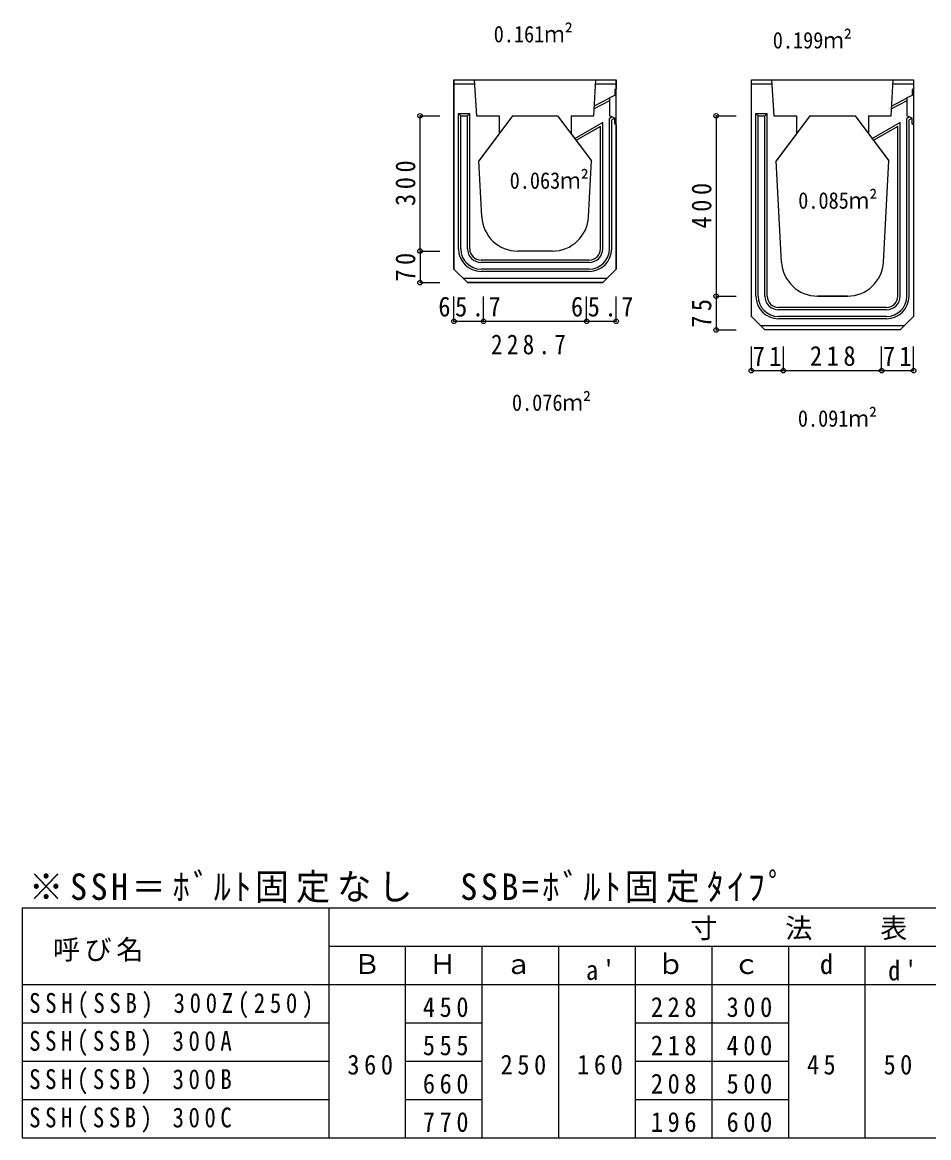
# Model space of a CAD drawing. Units: millimetres at full size, sheet at 1:20. Extents: x -10229 to 2612, y -1965 to 1806.
# Drawn here: x -6609 to -4597, y -1680 to 794 of the extents above; entities that cross this region are included whole.
import ezdxf
from ezdxf.enums import TextEntityAlignment as Align

# ---------------------------------------------------------------- set-up
doc = ezdxf.new("R2010")
doc.units = ezdxf.units.MM
doc.header["$LTSCALE"] = 20
doc.header["$PDMODE"] = 32
doc.header["$PDSIZE"] = 10
for name, color, linetype in [('0-1', 3, 'Continuous'), ('0-3', 7, 'Continuous'), ('0-5', 5, 'Continuous')]:
    doc.layers.add(name, color=color, linetype=linetype)
doc.styles.add('ＭＳ ゴシック', font='')
doc.styles.get('ＭＳ ゴシック').set_extended_font_data('MS Gothic')

msp = doc.modelspace()

# ---------------------------------------------------------------- linework, layer by layer
at = {"layer": '0-1'}
for p, q in [((-5650.75, 666.86), (-5605.75, 666.86)), ((-5650.75, 246.86), (-5650.75, 666.86)), ((-5650.75, 657.86), (-5605.75, 657.86)), ((-5335.75, 666.86), (-5290.75, 666.86)), ((-5335.75, 657.86), (-5290.75, 657.86)), ((-5290.75, 646.86), (-5293.75, 644.86)), ((-5293.75, 644.86), (-5293.75, 631.86)), ((-5290.75, 666.86), (-5290.75, 646.86)), ((-4990.75, 666.86), (-4945.75, 666.86)), ((-4990.75, 141.86), (-4990.75, 666.86)), ((-4990.75, 657.86), (-4945.75, 657.86)), ((-4675.75, 666.86), (-4630.75, 666.86)), ((-4675.75, 657.86), (-4630.75, 657.86)), ((-4630.75, 646.86), (-4633.75, 644.86)), ((-4633.75, 644.86), (-4633.75, 631.86)), ((-4630.75, 666.86), (-4630.75, 646.86)), ((-5305.75, 620.05), (-5339.77, 602.52)), ((-5305.75, 625.68), (-5339.41, 608.33)), ((-5293.75, 631.86), (-5305.75, 626.86)), ((-5305.75, 626.86), (-5305.75, 586.86)), ((-4645.75, 620.05), (-4679.77, 602.52)), ((-4645.75, 625.68), (-4679.41, 608.33)), ((-4633.75, 631.86), (-4645.75, 626.86)), ((-4645.75, 626.86), (-4645.75, 586.86)), ((-5640.75, 591.86), (-5615.75, 591.86)), ((-5640.75, 591.86), (-5635.75, 586.86)), ((-5640.75, 291.86), (-5640.75, 591.86)), ((-5635.75, 586.86), (-5620.75, 586.86)), ((-5635.75, 291.86), (-5635.75, 586.86)), ((-5620.75, 586.86), (-5615.75, 591.86)), ((-5620.75, 291.86), (-5620.75, 586.86)), ((-5615.75, 291.86), (-5615.75, 591.86)), ((-5550.75, 586.86), (-5550.75, 546.86)), ((-5390.75, 586.86), (-5390.75, 546.86)), ((-5320.75, 572.07), (-5383.33, 536)), ((-5320.75, 291.86), (-5320.75, 572.07)), ((-5299.56, 584.29), (-5305.75, 580.72)), ((-5305.75, 291.86), (-5305.75, 580.72)), ((-5293.75, 581.86), (-5300.75, 577.83)), ((-5300.75, 291.86), (-5300.75, 577.83)), ((-4980.75, 186.86), (-4980.75, 591.86)), ((-4980.75, 591.86), (-4955.75, 591.86)), ((-4980.75, 591.86), (-4975.75, 586.86)), ((-4975.75, 586.86), (-4960.75, 586.86)), ((-4975.75, 186.86), (-4975.75, 586.86)), ((-4960.75, 586.86), (-4955.75, 591.86)), ((-4960.75, 186.86), (-4960.75, 586.86)), ((-4955.75, 186.86), (-4955.75, 591.86)), ((-4890.75, 586.86), (-4890.75, 546.86)), ((-4730.75, 586.86), (-4730.75, 546.86)), ((-4660.75, 572.07), (-4723.33, 536)), ((-4660.75, 186.86), (-4660.75, 572.07)), ((-4639.56, 584.29), (-4645.75, 580.72)), ((-4645.75, 186.86), (-4645.75, 580.72)), ((-4633.75, 581.86), (-4640.75, 577.83)), ((-4640.75, 186.86), (-4640.75, 577.83)), ((-5550.75, 546.86), (-5595.75, 486.86)), ((-5390.75, 546.86), (-5345.75, 486.86)), ((-5325.75, 563.42), (-5380.5, 531.86)), ((-5325.75, 291.86), (-5325.75, 563.42)), ((-5290.75, 566.86), (-5293.75, 568.86)), ((-5290.75, 566.86), (-5290.75, 246.86)), ((-4890.75, 546.86), (-4935.75, 486.86)), ((-4730.75, 546.86), (-4685.75, 486.86)), ((-4630.75, 566.86), (-4633.75, 568.86)), ((-4630.75, 566.86), (-4630.75, 141.86)), ((-5589.12, 362.6), (-5595.75, 486.86)), ((-5352.37, 362.6), (-5345.75, 486.86)), ((-4923.79, 262.6), (-4935.75, 486.86)), ((-4697.71, 262.6), (-4685.75, 486.86)), ((-5432.26, 286.86), (-5509.23, 286.86)), ((-5350.75, 266.86), (-5590.75, 266.86)), ((-5350.75, 261.86), (-5590.75, 261.86)), ((-5650.75, 246.86), (-5620.75, 216.86)), ((-5311.75, 225.86), (-5629.75, 225.86)), ((-5350.75, 246.86), (-5590.75, 246.86)), ((-5350.75, 241.86), (-5590.75, 241.86)), ((-5320.75, 216.86), (-5290.75, 246.86)), ((-5320.75, 216.86), (-5620.75, 216.86)), ((-4777.59, 186.86), (-4843.9, 186.86)), ((-4690.75, 161.86), (-4930.75, 161.86)), ((-4690.75, 156.86), (-4930.75, 156.86)), ((-4990.75, 141.86), (-4960.75, 111.86)), ((-4690.75, 141.86), (-4930.75, 141.86)), ((-4690.75, 136.86), (-4930.75, 136.86)), ((-4660.75, 111.86), (-4630.75, 141.86)), ((-4651.75, 120.86), (-4969.75, 120.86)), ((-4660.75, 111.86), (-4960.75, 111.86))]:
    msp.add_line(p, q, dxfattribs=at)
for points in [[(-5605.75, 666.86), (-5600.75, 586.86), (-5550.75, 586.86)], [(-5390.75, 586.86), (-5340.75, 586.86), (-5335.75, 666.86)], [(-4945.75, 666.86), (-4940.75, 586.86), (-4890.75, 586.86)], [(-4730.75, 586.86), (-4680.75, 586.86), (-4675.75, 666.86)], [(-5293.75, 568.86), (-5293.75, 581.86), (-5305.75, 586.86)], [(-4633.75, 568.86), (-4633.75, 581.86), (-4645.75, 586.86)], [(-4665.75, 186.86), (-4665.75, 563.42), (-4720.5, 531.86)]]:
    msp.add_lwpolyline(points, dxfattribs=at)
for centre, radius, start, end in [((-5509.23, 366.86), 80, 183.05288, 270), ((-5432.26, 366.86), 80, 270, 356.94712), ((-5590.75, 291.86), 50, 180, 270), ((-5590.75, 291.86), 45, 180, 270), ((-5590.75, 291.86), 30, 180, 270), ((-5590.75, 291.86), 25, 180, 270), ((-5350.75, 291.86), 45, 270, 0), ((-5350.75, 291.86), 50, 270, 0), ((-5350.75, 291.86), 30, 270, 0), ((-5350.75, 291.86), 25, 270, 0), ((-4843.9, 266.86), 80, 183.05288, 270), ((-4777.59, 266.86), 80, 270, 356.94712), ((-4930.75, 186.86), 50, 180, 270), ((-4930.75, 186.86), 45, 180, 270), ((-4930.75, 186.86), 30, 180, 270), ((-4930.75, 186.86), 25, 180, 270), ((-4690.75, 186.86), 30, 270, 0), ((-4690.75, 186.86), 45, 270, 0), ((-4690.75, 186.86), 50, 270, 0), ((-4690.75, 186.86), 25, 270, 0)]:
    msp.add_arc(centre, radius, start, end, dxfattribs=at)
at = {"layer": '0-3'}
for p, q in [((-5726.08, 286.86), (-5726.08, 586.86)), ((-5726.08, 586.86), (-5682.47, 586.86)), ((-5069, 586.86), (-5069, 186.86)), ((-5069, 586.86), (-5024.17, 586.86)), ((-5726.08, 286.86), (-5682.47, 286.86)), ((-5726.08, 286.86), (-5726.08, 216.86)), ((-5726.08, 286.86), (-5682.47, 286.86)), ((-5726.08, 216.86), (-5682.47, 216.86)), ((-5650.75, 131.07), (-5650.75, 186.07)), ((-5585.08, 131.07), (-5585.08, 186.07)), ((-5356.41, 131.07), (-5356.41, 186.07)), ((-5290.75, 131.07), (-5290.75, 186.07)), ((-5069, 186.86), (-5024.17, 186.86)), ((-5069, 186.86), (-5069, 111.86)), ((-5650.75, 131.07), (-5585.08, 131.07)), ((-5585.08, 131.07), (-5356.41, 131.07)), ((-5356.41, 131.07), (-5290.75, 131.07)), ((-5069, 111.86), (-5024.17, 111.86)), ((-4990.75, 21.67), (-4990.75, 75.05)), ((-4919.75, 21.67), (-4919.75, 75.05)), ((-4701.75, 21.67), (-4701.75, 75.05)), ((-4630.75, 21.67), (-4630.75, 75.05)), ((-4990.75, 21.67), (-4919.75, 21.67)), ((-4919.75, 21.67), (-4701.75, 21.67)), ((-4701.75, 21.67), (-4630.75, 21.67)), ((-6608.74, -1169.83), (-6608.74, -1679.83)), ((-6608.74, -1169.83), (-3548.74, -1169.83)), ((-5928.74, -1169.83), (-5928.74, -1679.83)), ((-5928.74, -1254.83), (-3803.74, -1254.83)), ((-5758.74, -1254.83), (-5758.74, -1679.83)), ((-5588.74, -1254.83), (-5588.74, -1679.83)), ((-5418.74, -1254.83), (-5418.74, -1679.83)), ((-5248.74, -1254.83), (-5248.74, -1679.83)), ((-5078.74, -1254.83), (-5078.74, -1679.83)), ((-4908.74, -1254.83), (-4908.74, -1679.83)), ((-4738.74, -1254.83), (-4738.74, -1679.83)), ((-6608.74, -1339.83), (-3548.74, -1339.83)), ((-6608.74, -1424.83), (-5928.74, -1424.83)), ((-5758.74, -1424.83), (-5588.74, -1424.83)), ((-5248.74, -1424.83), (-4908.74, -1424.83)), ((-6608.74, -1509.83), (-5928.74, -1509.83)), ((-5758.74, -1509.83), (-5588.74, -1509.83)), ((-5248.74, -1509.83), (-4908.74, -1509.83)), ((-6608.74, -1594.83), (-5928.74, -1594.83)), ((-5758.74, -1594.83), (-5588.74, -1594.83)), ((-5248.74, -1594.83), (-4908.74, -1594.83)), ((-6608.74, -1679.83), (-3548.74, -1679.83))]:
    msp.add_line(p, q, dxfattribs=at)
for p in [(-5726.08, 586.86), (-5069, 586.86), (-5726.08, 286.86), (-5726.08, 216.86), (-5069, 186.86), (-5650.75, 131.07), (-5585.08, 131.07), (-5356.41, 131.07), (-5290.75, 131.07), (-5069, 111.86), (-4990.75, 21.67), (-4919.75, 21.67), (-4701.75, 21.67), (-4630.75, 21.67)]:
    msp.add_point(p, dxfattribs=at)
at = {"layer": '0-5'}
for p, q in [((-5650.75, 666.86), (-5290.75, 666.86)), ((-4990.75, 666.86), (-4630.75, 666.86)), ((-5520.71, 586.8), (-5595.75, 486.86)), ((-4860.71, 586.8), (-4935.75, 486.86)), ((-5589.12, 362.6), (-5595.75, 486.86)), ((-5352.37, 362.6), (-5345.75, 486.86)), ((-4923.79, 262.6), (-4935.75, 486.86)), ((-4697.71, 262.6), (-4685.75, 486.86)), ((-5432.26, 286.86), (-5509.23, 286.86)), ((-4843.9, 186.86), (-4777.59, 186.86))]:
    msp.add_line(p, q, dxfattribs=at)
for points in [[(-5650.75, 666.86), (-5650.75, 246.86), (-5620.75, 216.86), (-5320.75, 216.86), (-5290.75, 246.86), (-5290.75, 666.86)], [(-5520.71, 586.8), (-5420.78, 586.8), (-5345.75, 486.86)], [(-4860.71, 586.8), (-4760.78, 586.8), (-4685.75, 486.86)]]:
    msp.add_lwpolyline(points, dxfattribs=at)
msp.add_lwpolyline([(-4990.75, 666.86), (-4630.75, 666.86), (-4630.75, 141.86), (-4660.75, 111.86), (-4960.75, 111.86), (-4990.75, 141.86)], close=True, dxfattribs=at)
for centre, start, end in [((-5509.23, 366.86), 183.05288, 270), ((-5432.26, 366.86), 270, 356.94712), ((-4843.9, 266.86), 183.05288, 270), ((-4777.59, 266.86), 270, 356.94712)]:
    msp.add_arc(centre, 80, start, end, dxfattribs=at)

# ---------------------------------------------------------------- texts
at = {"layer": '0-1', "color": 4, "style": 'ＭＳ ゴシック', "width": 0.9}
for s, p in [('0.076ｍ²', (-5522.1, -78.48)), ('0.091ｍ²', (-4887.54, -113.71))]:
    msp.add_text(s, height=36.66, dxfattribs=at).set_placement(p, align=Align.BOTTOM_LEFT)
at = {"layer": '0-3', "style": 'ＭＳ ゴシック'}
for s, p in [('Ｂ', (-5873.77, -1329.91)), ('Ｈ', (-5705.77, -1329.91)), ('ａ', (-5537.77, -1329.91)), ('ｂ', (-5199.77, -1329.91)), ('ｃ', (-5031.77, -1329.91)), ('d', (-4838.95, -1330.03))]:
    msp.add_text(s, height=43.99, dxfattribs=at).set_placement(p, align=Align.BOTTOM_LEFT)
at = {"layer": '0-3', "char_height": 43.99, "attachment_point": 7, "rotation": 90, "style": 'ＭＳ ゴシック'}
for s, insert in [('\\T1.38;\\W0.9;300', (-5736.08, 386.86)), ('\\T1.38;\\W0.9;400', (-5079, 336.86)), ('\\T1.36;\\W0.9;70', (-5736.08, 219.36)), ('\\T1.36;\\W0.9;75', (-5079, 116.86))]:
    msp.add_mtext(s, dxfattribs=dict(at, insert=insert))
at = {"layer": '0-3', "attachment_point": 7, "style": 'ＭＳ ゴシック'}
for s, insert, char_height in [('\\T1.38;\\W0.9;65.7', (-5685.41, 141.07), 43.99), ('\\T1.38;\\W0.9;65.7', (-5391.08, 141.07), 43.99), ('\\T1.38;\\W0.85;228.7', (-5568.4, 57.25), 43.99), ('\\T1.36;\\W0.9;71', (-4987.75, 31.67), 43.99), ('\\T1.38;\\W0.9;218', (-4860.75, 31.67), 43.99), ('\\T1.36;\\W0.9;71', (-4698.75, 31.67), 43.99), ('\\T1.2;\\W0.95;※SSH＝ﾎﾞﾙﾄ固定なし\u3000SSB=ﾎﾞﾙﾄ固定ﾀｲﾌﾟ', (-6593.96, -1159.25), 58.65), ('\\T1.17;寸\u3000\u3000法\u3000\u3000表', (-5126.17, -1241.83), 43.99), ('\\T1.17;呼び名', (-6540.67, -1289.51), 43.99), ("\\T1.36;\\W0.9;a'", (-5357.73, -1330.56), 43.99), ("\\T1.36;\\W0.9;d'", (-4687.35, -1331.82), 43.99), ('\\T1.4;\\W0.85;SSH(SSB)\\~300Z(250)', (-6593.59, -1414.72), 43.99), ('\\T1.38;\\W0.9;450', (-5719.77, -1412.61), 43.99), ('\\T1.38;\\W0.9;228', (-5213.77, -1412.61), 43.99), ('\\T1.38;\\W0.9;300', (-5045.77, -1412.61), 43.99), ('\\T1.39;\\W0.85;SSH(SSB)\\~300A', (-6593.59, -1498.72), 43.99), ('\\T1.38;\\W0.9;555', (-5719.77, -1497.61), 43.99), ('\\T1.38;\\W0.9;218', (-5213.77, -1497.61), 43.99), ('\\T1.38;\\W0.9;400', (-5045.77, -1497.61), 43.99), ('\\T1.38;\\W0.9;360', (-5887.34, -1540.36), 43.99), ('\\T1.38;\\W0.9;250', (-5547.34, -1540.36), 43.99), ('\\T1.38;\\W0.9;160', (-5377.34, -1540.36), 43.99), ('\\T1.36;\\W0.9;45', (-4867.34, -1540.36), 43.99), ('\\T1.36;\\W0.9;50', (-4697.34, -1540.36), 43.99), ('\\T1.39;\\W0.85;SSH(SSB)\\~300B', (-6593.59, -1583.72), 43.99), ('\\T1.38;\\W0.9;660', (-5719.77, -1582.61), 43.99), ('\\T1.38;\\W0.9;208', (-5213.77, -1582.61), 43.99), ('\\T1.38;\\W0.9;500', (-5045.77, -1582.61), 43.99), ('\\T1.39;\\W0.85;SSH(SSB)\\~300C', (-6593.59, -1668.72), 43.99), ('\\T1.38;\\W0.9;770', (-5719.77, -1667.61), 43.99), ('\\T1.38;\\W0.9;196', (-5213.77, -1667.61), 43.99), ('\\T1.38;\\W0.9;600', (-5045.77, -1667.61), 43.99)]:
    msp.add_mtext(s, dxfattribs=dict(at, insert=insert, char_height=char_height))
at = {"layer": '0-5', "color": 4, "style": 'ＭＳ ゴシック', "width": 0.9}
for s, p in [('0.161ｍ²', (-5562.57, 738.87)), ('0.199ｍ²', (-4943.26, 725.26)), ('0.063ｍ²', (-5527.16, 414.12)), ('0.085ｍ²', (-4886.79, 369.87))]:
    msp.add_text(s, height=36.66, dxfattribs=at).set_placement(p, align=Align.BOTTOM_LEFT)

doc.saveas('drawing.dxf')
